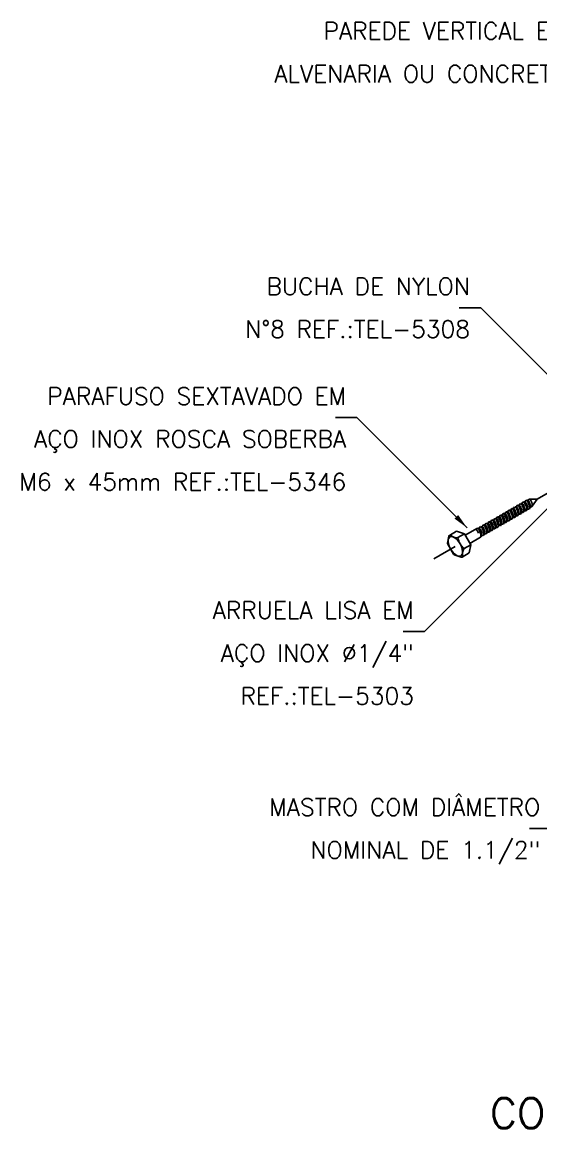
# Model space of a CAD drawing. Header units: millimetres. Extents: x -6030.2 to -6013, y -4771.3 to -4757.4.
# Drawn here: x -6030.24 to -6024.19, y -4770.44 to -4757.44 of the extents above; entities that cross this region are included whole.
import ezdxf
from ezdxf.enums import TextEntityAlignment as Align

# ---------------------------------------------------------------- set-up
doc = ezdxf.new("R2010")
doc.units = ezdxf.units.MM
doc.header["$LTSCALE"] = 10
doc.linetypes.add('DASHDOT2', pattern=[0.5, 0.25, -0.125, 0, -0.125])
doc.layers.add('Termotécnica', color=7, linetype='Continuous')
doc.styles.add('r140', font='romans.shx')
doc.styles.add('r80', font='romans.shx')

msp = doc.modelspace()

# ---------------------------------------------------------------- linework, layer by layer
at = {"layer": 'Termotécnica', "color": 2}
for p, q in [((-6024.89, -4760.767), (-6025.14, -4760.767)), ((-6023.355, -4762.303), (-6024.89, -4760.767)), ((-6026.335, -4762.048), (-6026.585, -4762.048)), ((-6025.049, -4763.334), (-6026.335, -4762.048)), ((-6024.01, -4763.009), (-6025.545, -4764.545)), ((-6024.509, -4763.109), (-6024.495, -4763.089)), ((-6024.49, -4763.09), (-6024.476, -4763.09)), ((-6024.476, -4763.09), (-6024.461, -4763.07)), ((-6024.457, -4763.071), (-6024.443, -4763.071)), ((-6024.443, -4763.071), (-6024.428, -4763.051)), ((-6024.424, -4763.051), (-6024.41, -4763.052)), ((-6024.41, -4763.052), (-6024.395, -4763.032)), ((-6024.39, -4763.032), (-6024.376, -4763.032)), ((-6024.376, -4763.032), (-6024.362, -4763.013)), ((-6024.358, -4763.013), (-6024.342, -4763.013)), ((-6024.339, -4763.013), (-6024.323, -4763)), ((-6024.318, -4763.001), (-6024.231, -4763)), ((-6024.311, -4763.093), (-6024.294, -4763.089)), ((-6024.231, -4763), (-6024.289, -4763.081)), ((-6024.742, -4763.244), (-6024.727, -4763.224)), ((-6024.723, -4763.224), (-6024.709, -4763.224)), ((-6024.709, -4763.224), (-6024.694, -4763.205)), ((-6024.69, -4763.205), (-6024.676, -4763.205)), ((-6024.676, -4763.205), (-6024.661, -4763.185)), ((-6024.657, -4763.186), (-6024.642, -4763.186)), ((-6024.642, -4763.186), (-6024.628, -4763.166)), ((-6024.623, -4763.167), (-6024.609, -4763.167)), ((-6024.609, -4763.167), (-6024.594, -4763.147)), ((-6024.59, -4763.147), (-6024.576, -4763.148)), ((-6024.576, -4763.148), (-6024.561, -4763.128)), ((-6024.557, -4763.128), (-6024.543, -4763.128)), ((-6024.543, -4763.128), (-6024.528, -4763.109)), ((-6024.523, -4763.109), (-6024.509, -4763.109)), ((-6024.523, -4763.228), (-6024.515, -4763.214)), ((-6024.515, -4763.214), (-6024.494, -4763.213)), ((-6024.49, -4763.209), (-6024.482, -4763.195)), ((-6024.482, -4763.195), (-6024.461, -4763.194)), ((-6024.457, -4763.19), (-6024.448, -4763.176)), ((-6024.448, -4763.176), (-6024.427, -4763.175)), ((-6024.423, -4763.171), (-6024.415, -4763.157)), ((-6024.415, -4763.157), (-6024.394, -4763.156)), ((-6024.39, -4763.151), (-6024.382, -4763.137)), ((-6024.382, -4763.137), (-6024.361, -4763.137)), ((-6024.357, -4763.132), (-6024.348, -4763.118)), ((-6024.348, -4763.118), (-6024.328, -4763.117)), ((-6024.314, -4763.099), (-6024.323, -4763.111)), ((-6024.927, -4763.339), (-6025.072, -4763.421)), ((-6024.942, -4763.359), (-6024.927, -4763.339)), ((-6024.923, -4763.339), (-6024.909, -4763.34)), ((-6024.909, -4763.34), (-6024.894, -4763.32)), ((-6024.889, -4763.32), (-6024.875, -4763.321)), ((-6024.875, -4763.321), (-6024.86, -4763.301)), ((-6024.856, -4763.301), (-6024.842, -4763.301)), ((-6024.842, -4763.301), (-6024.827, -4763.281)), ((-6024.823, -4763.282), (-6024.809, -4763.282)), ((-6024.809, -4763.282), (-6024.794, -4763.262)), ((-6024.79, -4763.263), (-6024.775, -4763.263)), ((-6024.775, -4763.263), (-6024.761, -4763.243)), ((-6024.756, -4763.243), (-6024.742, -4763.244)), ((-6024.756, -4763.362), (-6024.748, -4763.349)), ((-6024.748, -4763.349), (-6024.727, -4763.348)), ((-6024.723, -4763.343), (-6024.714, -4763.329)), ((-6024.714, -4763.329), (-6024.693, -4763.329)), ((-6024.689, -4763.324), (-6024.681, -4763.31)), ((-6024.681, -4763.31), (-6024.66, -4763.309)), ((-6024.656, -4763.305), (-6024.648, -4763.291)), ((-6024.648, -4763.291), (-6024.627, -4763.29)), ((-6024.623, -4763.286), (-6024.615, -4763.272)), ((-6024.615, -4763.272), (-6024.594, -4763.271)), ((-6024.59, -4763.266), (-6024.581, -4763.253)), ((-6024.581, -4763.253), (-6024.56, -4763.252)), ((-6024.556, -4763.247), (-6024.548, -4763.233)), ((-6024.548, -4763.233), (-6024.527, -4763.233)), ((-6025.277, -4763.514), (-6025.261, -4763.431)), ((-6025.254, -4763.422), (-6025.172, -4763.374)), ((-6025.172, -4763.374), (-6025.08, -4763.406)), ((-6025.156, -4763.449), (-6025.08, -4763.406)), ((-6025.08, -4763.406), (-6025.007, -4763.532)), ((-6024.893, -4763.444), (-6025.016, -4763.517)), ((-6024.889, -4763.439), (-6024.881, -4763.426)), ((-6024.881, -4763.426), (-6024.86, -4763.425)), ((-6024.856, -4763.42), (-6024.847, -4763.406)), ((-6024.847, -4763.406), (-6024.826, -4763.405)), ((-6024.822, -4763.401), (-6024.814, -4763.387)), ((-6024.814, -4763.387), (-6024.793, -4763.386)), ((-6024.789, -4763.382), (-6024.781, -4763.368)), ((-6024.781, -4763.368), (-6024.76, -4763.367)), ((-6025.276, -4763.525), (-6025.208, -4763.642)), ((-6025.083, -4763.576), (-6025.007, -4763.532)), ((-6025.026, -4763.627), (-6025.007, -4763.532)), ((-6025.2, -4763.648), (-6025.12, -4763.676)), ((-6025.108, -4763.675), (-6025.026, -4763.627)), ((-6025.545, -4764.545), (-6025.795, -4764.545)), ((-6024.07, -4766.841), (-6024.32, -4766.841))]:
    msp.add_line(p, q, dxfattribs=at)
at = {"layer": 'Termotécnica', "color": 1, "linetype": 'DASHDOT2'}
for p, q in [((-6024.231, -4763), (-6023.922, -4762.821)), ((-6025.436, -4763.695), (-6025.187, -4763.551))]:
    msp.add_line(p, q, dxfattribs=at)
at = {"layer": 'Termotécnica', "color": 2}
for centre, radius, start, end in [((-6025.145, -4763.155), 0.681, 356.2682, 356.7237), ((-6025.247, -4763.434), 0.0146, 120, 169.1165), ((-6025.168, -4763.337), 0.113, 225.5818, 276.1065), ((-6024.963, -4763.422), 0.195, 187.9969, 232.0248), ((-6025.263, -4763.517), 0.0146, 169.1165, 210), ((-6024.992, -4763.643), 0.113, 143.8108, 194.501), ((-6025.195, -4763.634), 0.0146, 210, 250.8846), ((-6025.115, -4763.662), 0.0146, 250.8846, 300)]:
    msp.add_arc(centre, radius, start, end, dxfattribs=at)
at = {"layer": 'Termotécnica', "color": 1}
for centre, major_axis, ratio, start_param in [((-6024.477, -4763.142), (-0.0171, 0.0525), 0.286066, 3.141593), ((-6024.462, -4763.133), (-0.014, 0.043), 0.283809, 3.141593), ((-6024.444, -4763.122), (-0.0171, 0.0525), 0.286066, 3.141593), ((-6024.429, -4763.114), (-0.014, 0.043), 0.283809, 3.141593), ((-6024.411, -4763.103), (-0.0171, 0.0525), 0.286066, 3.141593), ((-6024.395, -4763.094), (-0.014, 0.043), 0.283809, 3.141593), ((-6024.377, -4763.084), (-0.0171, 0.0525), 0.286066, 3.141593), ((-6024.362, -4763.075), (-0.014, 0.043), 0.283809, 3.141593), ((-6024.344, -4763.065), (-0.0171, 0.0525), 0.286066, 3.141593), ((-6024.329, -4763.056), (-0.014, 0.043), 0.283809, 3.141593), ((-6024.308, -4763.044), (-0.0146, 0.0447), 0.283809, 3.141593), ((-6024.71, -4763.276), (-0.0171, 0.0525), 0.286066, 3.141593), ((-6024.695, -4763.267), (-0.014, 0.043), 0.283809, 3.141593), ((-6024.677, -4763.257), (-0.0171, 0.0525), 0.286066, 3.141593), ((-6024.661, -4763.248), (-0.014, 0.043), 0.283809, 3.141593), ((-6024.643, -4763.238), (-0.0171, 0.0525), 0.286066, 3.141593), ((-6024.628, -4763.229), (-0.014, 0.043), 0.283809, 3.141593), ((-6024.611, -4763.219), (-0.0171, 0.0525), 0.286066, 3.141593), ((-6024.595, -4763.21), (-0.014, 0.043), 0.283809, 3.141593), ((-6024.577, -4763.199), (-0.0171, 0.0525), 0.286066, 3.141593), ((-6024.562, -4763.191), (-0.014, 0.043), 0.283809, 3.141593), ((-6024.544, -4763.18), (-0.0171, 0.0525), 0.286066, 3.141593), ((-6024.528, -4763.171), (-0.014, 0.043), 0.283809, 3.141593), ((-6024.511, -4763.161), (-0.0171, 0.0525), 0.286066, 3.141593), ((-6024.495, -4763.152), (-0.014, 0.043), 0.283809, 3.141593), ((-6024.91, -4763.392), (-0.0171, 0.0525), 0.286066, 3.141593), ((-6024.895, -4763.383), (-0.014, 0.043), 0.283809, 3.141593), ((-6024.877, -4763.372), (-0.0171, 0.0525), 0.286066, 3.141593), ((-6024.861, -4763.364), (-0.014, 0.043), 0.283809, 3.141593), ((-6024.843, -4763.353), (-0.0171, 0.0525), 0.286066, 3.141593), ((-6024.827, -4763.344), (-0.014, 0.043), 0.283809, 3.141593), ((-6024.81, -4763.334), (-0.0171, 0.0525), 0.286066, 3.141593), ((-6024.794, -4763.325), (-0.014, 0.043), 0.283809, 3.141593), ((-6024.777, -4763.315), (-0.0171, 0.0525), 0.286066, 3.141593), ((-6024.761, -4763.306), (-0.014, 0.043), 0.283809, 3.141593), ((-6024.743, -4763.295), (-0.0171, 0.0525), 0.286066, 3.141593), ((-6024.728, -4763.287), (-0.014, 0.043), 0.283809, 3.141593), ((-6024.928, -4763.402), (-0.014, 0.043), 0.283809, 4.740221)]:
    msp.add_ellipse(centre, major_axis=major_axis, ratio=ratio, start_param=start_param, end_param=6.283185, dxfattribs=at)
at = {"layer": 'Termotécnica', "color": 2}
msp.add_ellipse((-6025.187, -4763.551), major_axis=(-0.063, 0.11), ratio=0.500279, dxfattribs=at)
msp.add_solid([(-6025.154, -4763.185), (-6025.197, -4763.227), (-6025.049, -4763.334)], dxfattribs=at)

# ---------------------------------------------------------------- texts
at = {"layer": 'Termotécnica', "color": 2, "style": 'r80'}
for s, p in [('PAREDE VERTICAL EM', (-6023.879, -4757.639)), ('ALVENARIA OU CONCRETO', (-6023.879, -4758.139)), ('BUCHA DE NYLON', (-6025.016, -4760.619)), ('N°8 REF.:TEL-5308', (-6025.016, -4761.117)), ('PARAFUSO SEXTAVADO EM', (-6026.46, -4761.899)), ('AÇO INOX ROSCA SOBERBA', (-6026.46, -4762.398)), ('M6 x 45mm REF.:TEL-5346', (-6026.46, -4762.898)), ('ARRUELA LISA EM', (-6025.67, -4764.395)), ('AÇO INOX %%C1/4"', (-6025.67, -4764.896)), ('REF.:TEL-5303', (-6025.67, -4765.395)), ('MASTRO COM DIÂMETRO', (-6024.196, -4766.692)), ('NOMINAL DE 1.1/2"', (-6024.195, -4767.191))]:
    msp.add_text(s, height=0.2, dxfattribs=at).set_placement(p, align=Align.RIGHT)
at = {"layer": 'Termotécnica', "color": 5, "style": 'r140'}
msp.add_text('COM ABRAÇADEIRA TIPO PORTA', height=0.35, dxfattribs=at).set_placement((-6021.153, -4770.44), align=Align.BOTTOM_CENTER)

doc.saveas('drawing.dxf')
